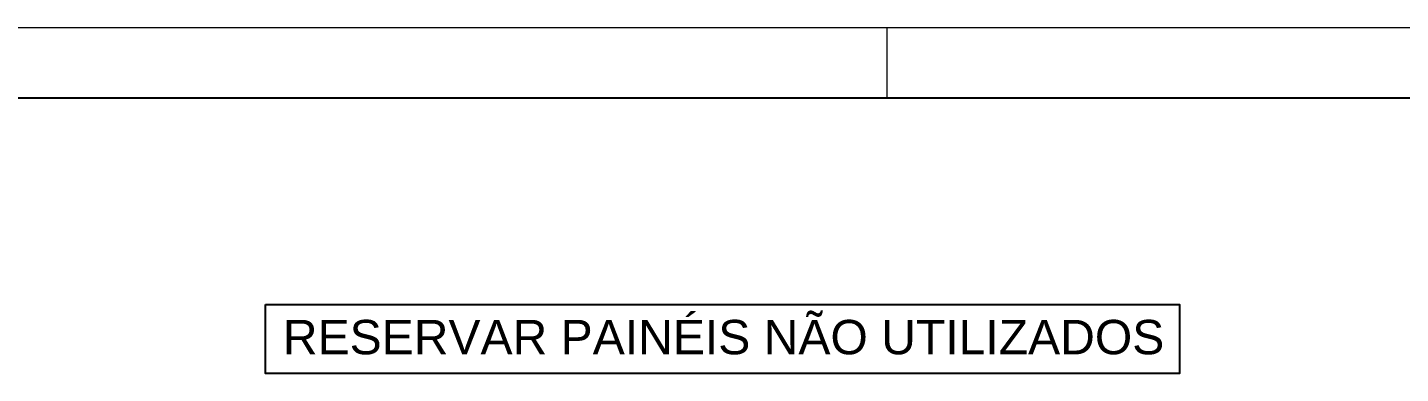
# Model space of a CAD drawing. Extents: x 1894 to 8661, y -614 to 3008.
# Drawn here: x 3407 to 4596, y 2708 to 3008 of the extents above; entities that cross this region are included whole.
import ezdxf
from ezdxf.enums import TextEntityAlignment as Align

# ---------------------------------------------------------------- set-up
doc = ezdxf.new("R2010")
doc.units = 0
doc.layers.add('FOLHA', color=255, linetype='Continuous', lineweight=5)
doc.styles.add('ARIAL', font='arial.ttf')

msp = doc.modelspace()

# ---------------------------------------------------------------- linework, layer by layer
at = {"color": 30}
msp.add_line((2047.57, 2946.69), (8600.49, 2946.69), dxfattribs=at)
msp.add_lwpolyline([(3612.61, 2767.6), (4404.13, 2767.6), (4404.13, 2707.8), (3612.61, 2707.8)], close=True)
at = {"layer": 'FOLHA'}
for p, q in [((1895.16, 3007.66), (8661.45, 3007.66)), ((4150.82, 3007.66), (4150.82, 2946.69))]:
    msp.add_line(p, q, dxfattribs=at)

# ---------------------------------------------------------------- texts
at = {"style": 'ARIAL'}
msp.add_text('RESERVAR PAINÉIS NÃO UTILIZADOS', height=29.7994, dxfattribs=at).set_placement((4009.41, 2739.39), align=Align.MIDDLE_CENTER)

doc.saveas('drawing.dxf')
